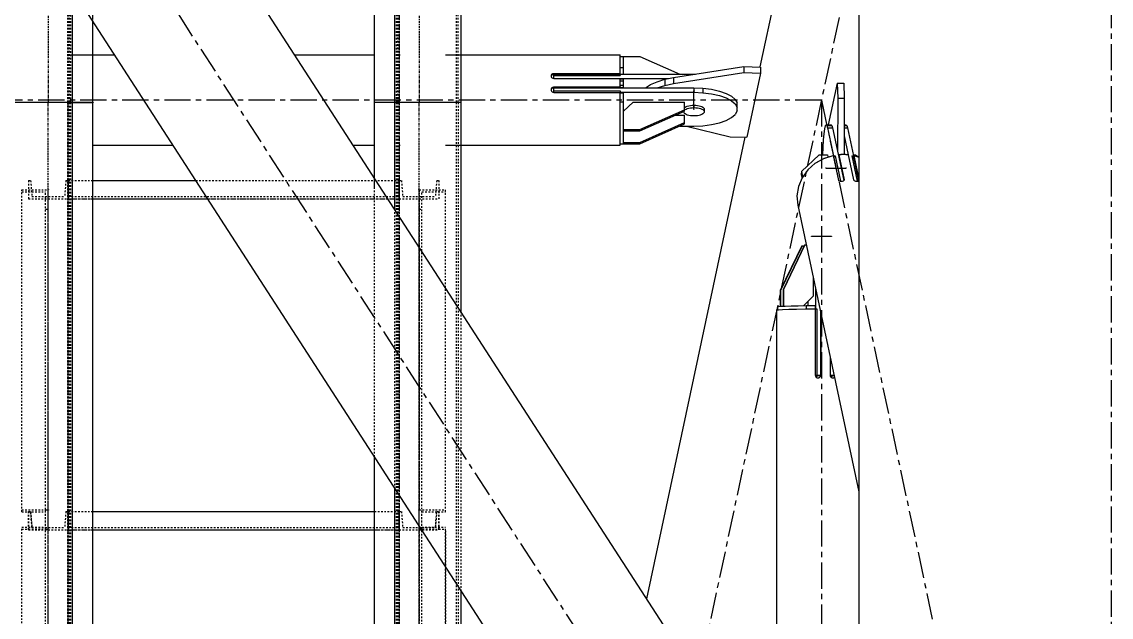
# Model space of a CAD drawing. Header units: millimetres. Extents: x 5143 to 30813, y 232 to 21408.
# Drawn here: x 23101 to 23430, y 11894 to 12073.9 of the extents above; entities that cross this region are included whole.
import ezdxf

# ---------------------------------------------------------------- set-up
doc = ezdxf.new("R2010")
doc.units = ezdxf.units.MM
doc.header["$LTSCALE"] = 0.25
for name, pattern in [('CENTER', [50.8, 31.75, -6.35, 6.35, -6.35]), ('XKITLINE00', [0]), ('XKITLINE02', [4, 2, -2]), ('XKITLINE03', [6, 3, -1, 1, -1])]:
    doc.linetypes.add(name, pattern=pattern)

msp = doc.modelspace()

# ---------------------------------------------------------------- linework, layer by layer
at = {"color": 1, "linetype": 'XKITLINE03'}
for p, q in [((23109, 13721.24), (23109, 12049.63)), ((23122.5, 12049.57), (23122.5, 13721.24)), ((23214.98, 13721.24), (23214.98, 12049.6)), ((23220.98, 13721.24), (23220.98, 12049.63)), ((23109, 11231.06), (23109.01, 12049.63)), ((23115, 11231.06), (23115, 12049.6)), ((23214.99, 12049.6), (23214.99, 11231.06)), ((23220.98, 11231.06), (23220.99, 12049.63)), ((23109.01, 11926.43), (23109.01, 12023.17)), ((23220.99, 12023.17), (23220.99, 11926.43)), ((23115, 12020.42), (23214.98, 12020.42)), ((23115, 12020.42), (23115, 12020.42)), ((23214.98, 12020.42), (23214.98, 12020.42)), ((23109.01, 11823.17), (23109.01, 11920.62)), ((23115, 11920.42), (23214.98, 11920.42)), ((23115, 11920.42), (23115, 11920.42)), ((23214.98, 11920.42), (23214.98, 11920.42)), ((23220.99, 11920.62), (23220.99, 11823.17))]:
    msp.add_line(p, q, dxfattribs=at)
at = {"color": 3, "linetype": 'XKITLINE02'}
for p, q in [((23114.92, 12049.63), (23114.92, 13721.24)), ((23115, 12049.63), (23115, 13721.24)), ((23115, 12049.57), (23115, 13721.24)), ((23115.45, 12049.63), (23115.45, 13721.24)), ((23115.85, 12049.57), (23115.85, 13721.24)), ((23115.85, 12049.57), (23115.85, 13721.24)), ((23122.5, 12049.57), (23122.5, 13721.24)), ((23214.13, 12049.6), (23214.13, 13721.24)), ((23214.53, 12049.63), (23214.53, 13721.24)), ((23214.98, 12049.6), (23214.98, 13721.24)), ((23215.07, 12049.63), (23215.06, 13721.24)), ((23232.3, 12049.63), (23232.3, 13721.24)), ((23232.83, 12049.63), (23232.83, 13721.24)), ((23122.5, 12049.57), (23122.5, 12158.11)), ((23114.92, 11231.06), (23114.92, 12049.63)), ((23115, 12049.63), (23115, 12049.57)), ((23115, 11231.06), (23115, 12049.6)), ((23115, 12049.6), (23116.31, 12049.6)), ((23115, 12049.57), (23116.31, 12049.57)), ((23115.45, 11231.06), (23115.46, 12049.63)), ((23115.85, 11231.06), (23115.85, 12049.6)), ((23207.48, 12049.6), (23214.98, 12049.6)), ((23207.49, 12049.6), (23214.99, 12049.6)), ((23214.14, 11231.06), (23214.14, 12049.6)), ((23214.53, 11231.06), (23214.54, 12049.63)), ((23214.98, 12049.63), (23214.98, 12049.6)), ((23214.99, 11231.06), (23214.99, 12049.6)), ((23215.07, 11231.06), (23215.07, 12049.63)), ((23232.3, 11231.06), (23232.3, 12049.63)), ((23232.83, 11231.06), (23232.84, 12049.63)), ((23103, 12025.92), (23103.68, 12025.92)), ((23103, 12025.92), (23103, 12020.42)), ((23103, 12025.92), (23103, 12020.42)), ((23103.68, 12025.92), (23104.07, 12021.12)), ((23103.68, 12025.92), (23104.07, 12021.12)), ((23114.32, 12025.92), (23113.94, 12021.12)), ((23114.32, 12025.92), (23113.94, 12021.12)), ((23114.32, 12025.92), (23115, 12025.92)), ((23115, 12020.42), (23115, 12025.92)), ((23115, 12025.92), (23122.5, 12025.92)), ((23115, 12025.92), (23115, 12020.42)), ((23115, 12025.92), (23115, 12020.42)), ((23153.53, 12025.92), (23214.98, 12025.92)), ((23207.49, 11942.45), (23207.49, 12026.62)), ((23207.49, 12023.87), (23207.49, 12026.62)), ((23214.98, 12020.42), (23214.98, 12025.92)), ((23214.98, 12025.92), (23214.98, 12020.42)), ((23214.98, 12025.92), (23215.66, 12025.92)), ((23214.98, 12025.92), (23214.98, 12020.42)), ((23215.66, 12025.92), (23216.05, 12021.12)), ((23215.66, 12025.92), (23216.05, 12021.12)), ((23226.3, 12025.92), (23225.92, 12021.12)), ((23226.3, 12025.92), (23225.92, 12021.12)), ((23226.3, 12025.92), (23226.98, 12025.92)), ((23226.98, 12025.92), (23226.98, 12020.42)), ((23226.98, 12025.92), (23226.98, 12020.42)), ((23101.01, 11925.85), (23101.01, 12023.17)), ((23101.01, 12023.17), (23109.01, 12023.17)), ((23101.01, 12022.59), (23108.21, 12022.59)), ((23108.21, 11920.61), (23108.21, 12022.59)), ((23109.01, 11920.61), (23109.01, 12023.17)), ((23220.99, 11920.61), (23220.99, 12023.17)), ((23220.99, 12023.17), (23228.99, 12023.17)), ((23221.79, 12001.75), (23221.79, 12022.59)), ((23221.79, 12022.59), (23228.99, 12022.59)), ((23228.99, 11990.61), (23228.99, 12023.17)), ((23103, 12020.42), (23115, 12020.42)), ((23104.07, 12021.12), (23113.94, 12021.12)), ((23115, 12021.12), (23214.98, 12021.12)), ((23115, 12020.42), (23122.5, 12020.42)), ((23157.09, 12020.42), (23214.98, 12020.42)), ((23214.98, 12020.42), (23226.98, 12020.42)), ((23216.05, 12021.12), (23225.92, 12021.12)), ((23108.21, 12017.35), (23109.01, 12017.35)), ((23213.68, 11932.86), (23213.68, 12017.03)), ((23220.99, 12017.35), (23221.79, 12017.35)), ((23220.99, 12002.99), (23220.99, 11926.43)), ((23221.79, 11920.61), (23221.79, 12001.75)), ((23228.99, 11925.85), (23228.99, 11990.61)), ((23233.68, 11901.91), (23233.68, 11986.09)), ((23101.01, 11926.43), (23109.01, 11926.43)), ((23103, 11925.92), (23103.68, 11925.92)), ((23103, 11925.92), (23103, 11920.42)), ((23103, 11920.42), (23103, 11925.92)), ((23103.68, 11925.92), (23104.07, 11921.12)), ((23104.07, 11921.12), (23103.68, 11925.92)), ((23108.21, 11823.75), (23108.21, 11926.42)), ((23108.21, 11926.42), (23109.01, 11926.42)), ((23109.01, 11823.17), (23109.01, 11926.42)), ((23114.32, 11925.92), (23113.94, 11921.12)), ((23114.32, 11925.92), (23113.94, 11921.12)), ((23114.32, 11925.92), (23115, 11925.92)), ((23115, 11920.42), (23115, 11925.92)), ((23115, 11925.92), (23122.5, 11925.92)), ((23115, 11925.92), (23115, 11920.42)), ((23115, 11925.92), (23115, 11920.42)), ((23207.49, 11925.92), (23214.98, 11925.92)), ((23214.98, 11920.42), (23214.98, 11925.92)), ((23214.98, 11925.92), (23214.98, 11920.42)), ((23214.98, 11925.92), (23215.66, 11925.92)), ((23214.98, 11925.92), (23214.98, 11920.42)), ((23215.66, 11925.92), (23216.05, 11921.12)), ((23215.66, 11925.92), (23216.05, 11921.12)), ((23220.99, 11926.43), (23228.99, 11926.43)), ((23220.99, 11823.17), (23220.99, 11926.42)), ((23220.99, 11926.42), (23221.79, 11926.42)), ((23221.79, 11823.75), (23221.79, 11926.42)), ((23225.92, 11921.12), (23226.3, 11925.92)), ((23226.3, 11925.92), (23225.92, 11921.12)), ((23226.3, 11925.92), (23226.98, 11925.92)), ((23226.98, 11920.42), (23226.98, 11925.92)), ((23226.98, 11925.92), (23226.98, 11920.42)), ((23101.01, 11925.85), (23108.21, 11925.85)), ((23221.79, 11925.85), (23228.99, 11925.85)), ((23101.01, 11823.17), (23101.01, 11921.2)), ((23101.01, 11921.2), (23108.21, 11921.2)), ((23101.01, 11920.62), (23109.01, 11920.62)), ((23103, 11920.42), (23115, 11920.42)), ((23104.07, 11921.12), (23113.94, 11921.12)), ((23108.21, 11920.61), (23109.01, 11920.61)), ((23115, 11921.12), (23214.98, 11921.12)), ((23115, 11920.42), (23122.5, 11920.42)), ((23207.49, 11920.42), (23214.98, 11920.42)), ((23214.98, 11920.42), (23226.98, 11920.42)), ((23216.05, 11921.12), (23225.92, 11921.12)), ((23220.99, 11920.62), (23228.99, 11920.62)), ((23220.99, 11920.61), (23221.79, 11920.61)), ((23221.79, 11921.2), (23228.99, 11921.2)), ((23228.99, 11823.17), (23228.99, 11921.2)), ((23228.99, 11920.16), (23228.99, 11823.75))]:
    msp.add_line(p, q, dxfattribs=at)
at = {"color": 8, "linetype": 'CENTER'}
for p, q in [((23430, 12689.51), (23430, 11020.27)), ((22900, 12460.27), (23430, 11640.27)), ((23430, 12460.27), (23256.44, 11647.05)), ((23303.98, 12047.51), (23303.98, 12053.04)), ((23342.5, 12050.27), (22987.5, 12050.27)), ((23342.5, 12050.27), (23342.5, 11230.27)), ((23342.5, 12050.27), (23430, 11640.27)), ((23343.89, 12029.74), (23349.87, 12029.72)), ((23339.51, 12009.13), (23345.48, 12009.12))]:
    msp.add_line(p, q, dxfattribs=at)
at = {"color": 7, "linetype": 'XKITLINE00'}
for p, q in [((23207.48, 12049.6), (23207.48, 12437.44)), ((23213.68, 12049.63), (23213.68, 12437.44)), ((23233.68, 12049.63), (23233.68, 12437.44)), ((23116.3, 12049.63), (23116.3, 12083.52)), ((23122.5, 12049.57), (23122.5, 12073.93)), ((23096.3, 12049.63), (23116.3, 12049.63)), ((23096.31, 12049.63), (23116.31, 12049.63)), ((23116.3, 11663.11), (23116.31, 12049.63)), ((23116.31, 12049.6), (23122.5, 12049.6)), ((23116.31, 12049.57), (23122.5, 12049.57)), ((23122.5, 11663.11), (23122.5, 12049.6)), ((23207.48, 12049.6), (23213.68, 12049.6)), ((23207.49, 12049.6), (23213.68, 12049.6)), ((23207.49, 12026.62), (23207.49, 12049.6)), ((23213.68, 12049.63), (23233.68, 12049.63)), ((23213.68, 12049.63), (23233.68, 12049.63)), ((23213.68, 12017.03), (23213.68, 12049.63)), ((23233.68, 11986.09), (23233.68, 12049.63)), ((23122.5, 12025.92), (23153.53, 12025.92)), ((23122.5, 12020.42), (23157.09, 12020.42)), ((23207.49, 11663.11), (23207.49, 11942.45)), ((23213.68, 11663.11), (23213.68, 11932.86)), ((23122.5, 11925.92), (23207.49, 11925.92)), ((23122.5, 11920.42), (23207.49, 11920.42)), ((23233.68, 11663.11), (23233.68, 11901.91))]:
    msp.add_line(p, q, dxfattribs=at)
at = {"color": 8, "linetype": 'XKITLINE00'}
for p, q in [((23353.8, 12423.4), (23353.8, 11846.41)), ((23045.99, 12276.48), (23322.38, 11848.86)), ((23007.61, 12251.69), (23284, 11824.07)), ((23353.8, 12200.34), (23323.9, 12060.27)), ((23115.07, 12063.91), (23128.98, 12063.91)), ((23183.39, 12063.91), (23207.48, 12063.91)), ((23214.98, 12063.91), (23215.27, 12063.91)), ((23228.98, 12063.91), (23281.68, 12063.91)), ((23281.68, 12058.13), (23281.68, 12063.91)), ((23281.68, 12063.47), (23282.68, 12063.47)), ((23282.68, 12063.47), (23287.68, 12063.47)), ((23282.68, 12063.47), (23282.68, 12063.45)), ((23282.68, 12063.45), (23282.68, 12063.44)), ((23282.68, 12061.74), (23282.68, 12063.44)), ((23282.68, 12058.14), (23282.68, 12061.74)), ((23287.68, 12063.47), (23299.71, 12058.13)), ((23260.87, 12057.79), (23260.83, 12057.56)), ((23260.83, 12057.56), (23260.87, 12057.33)), ((23260.87, 12057.55), (23260.85, 12057.44)), ((23260.99, 12058), (23260.87, 12057.79)), ((23260.99, 12057.76), (23260.87, 12057.55)), ((23260.99, 12058), (23261.18, 12058.16)), ((23260.99, 12057.76), (23261.14, 12057.9)), ((23261.14, 12057.9), (23261.18, 12057.92)), ((23261.18, 12058.16), (23261.42, 12058.25)), ((23261.18, 12057.92), (23261.42, 12058.02)), ((23261.42, 12058.25), (23261.68, 12058.3)), ((23261.42, 12058.02), (23261.68, 12058.05)), ((23261.68, 12058.3), (23261.68, 12058.05)), ((23261.68, 12058.3), (23281.68, 12058.3)), ((23261.68, 12058.05), (23281.68, 12058.05)), ((23261.68, 12058.03), (23281.68, 12058.03)), ((23261.68, 12056.81), (23261.68, 12058.03)), ((23261.68, 12057.72), (23281.68, 12057.72)), ((23281.68, 12060.15), (23282.68, 12060.15)), ((23281.68, 12058.13), (23303.98, 12058.13)), ((23281.68, 12058.13), (23281.68, 12057.72)), ((23297.84, 12057.07), (23319.09, 12060.43)), ((23297.84, 12055.23), (23319.09, 12058.58)), ((23303.98, 12058.13), (23304.46, 12058.11)), ((23303.98, 12058.13), (23303.98, 12058.04)), ((23319.09, 12060.43), (23324.08, 12060.26)), ((23319.09, 12060.43), (23319.09, 12058.58)), ((23319.09, 12058.58), (23324.08, 12058.42)), ((23324.08, 12058.42), (23319.94, 12039.04)), ((23324.08, 12060.26), (23324.08, 12058.67)), ((23324.08, 12058.66), (23324.08, 12058.42)), ((23260.87, 12057.33), (23260.99, 12057.12)), ((23260.99, 12057.12), (23261.18, 12056.95)), ((23261.18, 12056.95), (23261.42, 12056.85)), ((23261.42, 12056.85), (23261.68, 12056.81)), ((23261.42, 12054.19), (23261.68, 12054.23)), ((23261.68, 12056.81), (23281.68, 12056.81)), ((23261.68, 12054.23), (23261.68, 12054)), ((23261.68, 12054.23), (23281.68, 12054.23)), ((23281.68, 12054.23), (23281.68, 12056.81)), ((23281.68, 12056.75), (23296.26, 12056.75)), ((23281.68, 12056.69), (23282.68, 12056.69)), ((23281.68, 12056.07), (23282.68, 12056.07)), ((23281.68, 12054.77), (23282.68, 12054.77)), ((23281.68, 12054.23), (23281.68, 12054)), ((23282.68, 12055.43), (23282.68, 12056.69)), ((23282.68, 12053.99), (23282.68, 12055.43)), ((23289.35, 12053.99), (23290.86, 12054.96)), ((23290.86, 12054.96), (23292.84, 12055.83)), ((23292.84, 12055.83), (23295.2, 12056.54)), ((23292.86, 12053.99), (23295.2, 12054.69)), ((23295.2, 12056.54), (23297.84, 12057.07)), ((23295.2, 12056.54), (23295.2, 12054.69)), ((23295.2, 12054.69), (23297.84, 12055.23)), ((23297.84, 12057.07), (23297.84, 12055.23)), ((23347.23, 12055.42), (23344.55, 12042.83)), ((23347.23, 12055.42), (23349.22, 12055.41)), ((23347.23, 12055.42), (23347.39, 12050.85)), ((23349.22, 12055.41), (23349.38, 12050.85)), ((23260.87, 12053.67), (23260.83, 12053.41)), ((23260.83, 12053.41), (23260.87, 12053.16)), ((23260.87, 12053.43), (23260.85, 12053.3)), ((23260.99, 12053.89), (23260.87, 12053.67)), ((23260.99, 12053.66), (23260.87, 12053.43)), ((23260.87, 12053.16), (23260.99, 12052.93)), ((23260.99, 12053.89), (23261.18, 12054.08)), ((23260.99, 12053.66), (23261.18, 12053.84)), ((23260.99, 12052.93), (23261.18, 12052.75)), ((23261.18, 12054.08), (23261.42, 12054.19)), ((23261.18, 12053.84), (23261.42, 12053.96)), ((23261.18, 12052.75), (23261.42, 12052.65)), ((23261.42, 12054.19), (23261.42, 12053.96)), ((23261.42, 12053.96), (23261.68, 12054)), ((23261.42, 12052.65), (23261.68, 12052.59)), ((23261.68, 12054), (23281.68, 12054)), ((23261.68, 12054), (23261.68, 12053.99)), ((23261.68, 12053.99), (23303.98, 12053.99)), ((23261.68, 12052.59), (23261.68, 12053.99)), ((23261.68, 12053.02), (23281.68, 12053.02)), ((23261.68, 12052.59), (23281.68, 12052.59)), ((23281.68, 12054.11), (23281.68, 12053.99)), ((23281.68, 12054.11), (23282.68, 12054.11)), ((23281.68, 12053.02), (23281.68, 12052.61)), ((23281.68, 12052.61), (23303.98, 12052.61)), ((23281.68, 12036.64), (23281.68, 12052.59)), ((23281.68, 12052.43), (23282.68, 12052.43)), ((23282.68, 12047.03), (23282.68, 12052.43)), ((23303.98, 12053.99), (23306.7, 12053.88)), ((23303.98, 12053.99), (23303.98, 12052.61)), ((23303.98, 12052.61), (23306.7, 12052.49)), ((23306.7, 12053.88), (23309.31, 12053.55)), ((23306.7, 12053.88), (23306.7, 12052.49)), ((23306.7, 12052.49), (23309.31, 12052.17)), ((23309.31, 12053.55), (23311.68, 12053.01)), ((23309.31, 12052.17), (23311.68, 12051.63)), ((23311.68, 12053.01), (23313.71, 12052.3)), ((23311.68, 12051.63), (23313.71, 12050.92)), ((23313.71, 12052.3), (23315.32, 12051.44)), ((23315.32, 12051.44), (23316.44, 12050.47)), ((23281.68, 12049.72), (23282.68, 12049.72)), ((23282.68, 12046.89), (23285.68, 12049.65)), ((23285.68, 12049.65), (23301.18, 12049.65)), ((23301.18, 12046.96), (23301.18, 12049.65)), ((23301.18, 12048.02), (23301.29, 12048.11)), ((23301.29, 12048.11), (23301.6, 12048.29)), ((23301.6, 12048.29), (23301.99, 12048.43)), ((23301.6, 12047.55), (23301.99, 12047.7)), ((23301.99, 12048.43), (23302.43, 12048.55)), ((23301.99, 12047.7), (23302.43, 12047.82)), ((23302.43, 12048.55), (23302.92, 12048.64)), ((23302.43, 12047.82), (23302.92, 12047.91)), ((23302.92, 12048.64), (23303.44, 12048.7)), ((23302.92, 12047.91), (23303.44, 12047.96)), ((23303.44, 12048.7), (23303.98, 12048.72)), ((23303.44, 12047.96), (23303.98, 12047.98)), ((23303.98, 12048.72), (23303.98, 12047.98)), ((23303.98, 12048.72), (23304.52, 12048.7)), ((23303.98, 12047.98), (23304.52, 12047.96)), ((23304.52, 12048.7), (23305.04, 12048.64)), ((23304.52, 12047.96), (23305.04, 12047.91)), ((23305.04, 12048.64), (23305.53, 12048.55)), ((23305.04, 12047.91), (23305.53, 12047.82)), ((23305.53, 12048.55), (23305.97, 12048.43)), ((23305.53, 12047.82), (23305.97, 12047.7)), ((23305.97, 12048.43), (23306.35, 12048.29)), ((23305.97, 12047.7), (23306.35, 12047.55)), ((23306.35, 12048.29), (23306.66, 12048.11)), ((23306.66, 12048.11), (23306.89, 12047.92)), ((23306.89, 12047.92), (23307.03, 12047.72)), ((23307.03, 12047.72), (23307.08, 12047.51)), ((23313.71, 12050.92), (23315.32, 12050.06)), ((23315.32, 12050.06), (23316.44, 12049.09)), ((23316.44, 12050.47), (23317.01, 12049.43)), ((23316.44, 12049.09), (23317.01, 12048.04)), ((23317.01, 12046.98), (23317.01, 12049.43)), ((23347.39, 12050.85), (23347.34, 12034.89)), ((23347.39, 12050.85), (23349.38, 12050.85)), ((23349.38, 12050.85), (23349.33, 12033.9)), ((23282.68, 12041.38), (23282.68, 12047.03)), ((23287.68, 12041.36), (23301.18, 12047.35)), ((23287.68, 12040.97), (23301.18, 12046.96)), ((23298.48, 12045.76), (23301.18, 12045.76)), ((23300.89, 12046.83), (23300.88, 12046.77)), ((23300.88, 12046.82), (23300.88, 12046.77)), ((23300.88, 12046.77), (23300.92, 12046.56)), ((23300.92, 12046.56), (23301.06, 12046.36)), ((23301.06, 12046.36), (23301.29, 12046.17)), ((23301.18, 12047.28), (23301.29, 12047.38)), ((23301.18, 12043.07), (23301.18, 12045.76)), ((23301.29, 12047.38), (23301.6, 12047.55)), ((23301.29, 12046.17), (23301.6, 12046)), ((23301.6, 12046), (23301.99, 12045.85)), ((23301.99, 12045.85), (23302.43, 12045.73)), ((23302.43, 12045.73), (23302.92, 12045.64)), ((23302.92, 12045.64), (23303.44, 12045.59)), ((23303.44, 12045.59), (23303.98, 12045.57)), ((23303.98, 12045.57), (23304.52, 12045.59)), ((23304.52, 12045.59), (23305.04, 12045.64)), ((23305.04, 12045.64), (23305.53, 12045.73)), ((23305.53, 12045.73), (23305.97, 12045.85)), ((23305.97, 12045.85), (23306.35, 12046)), ((23306.35, 12047.55), (23306.66, 12047.38)), ((23306.35, 12046), (23306.66, 12046.17)), ((23306.66, 12047.38), (23306.89, 12047.19)), ((23306.66, 12046.17), (23306.89, 12046.36)), ((23306.89, 12047.19), (23307.03, 12046.98)), ((23307.03, 12046.56), (23306.89, 12046.36)), ((23307.03, 12046.98), (23307.08, 12046.77)), ((23307.08, 12046.77), (23307.03, 12046.56)), ((23307.08, 12047.51), (23307.08, 12046.77)), ((23313.71, 12044.1), (23315.32, 12044.96)), ((23315.32, 12044.96), (23316.44, 12045.94)), ((23317.01, 12046.98), (23316.44, 12045.94)), ((23282.68, 12041.38), (23282.68, 12041.36)), ((23282.68, 12041.36), (23287.68, 12041.36)), ((23282.68, 12041.36), (23282.68, 12041.34)), ((23282.68, 12037.08), (23282.68, 12041.34)), ((23287.68, 12037.47), (23301.18, 12043.46)), ((23287.68, 12037.08), (23301.18, 12043.07)), ((23287.68, 12041.36), (23287.68, 12040.97)), ((23299.71, 12042.42), (23303.98, 12042.42)), ((23301.76, 12042.42), (23314.96, 12039.2)), ((23303.98, 12042.42), (23306.7, 12042.53)), ((23306.7, 12042.53), (23309.31, 12042.86)), ((23309.31, 12042.86), (23311.68, 12043.39)), ((23311.68, 12043.39), (23313.71, 12044.1)), ((23343.42, 12041.54), (23343.21, 12040.1)), ((23343.65, 12042.46), (23343.42, 12041.54)), ((23343.89, 12042.83), (23343.65, 12042.46)), ((23343.89, 12042.83), (23345.38, 12042.83)), ((23343.89, 12042.83), (23344.13, 12042.63)), ((23344.13, 12042.63), (23345.62, 12042.62)), ((23344.13, 12042.63), (23344.36, 12041.86)), ((23344.36, 12041.86), (23345.85, 12041.85)), ((23344.36, 12041.86), (23346.17, 12033.4)), ((23345.38, 12042.83), (23345.62, 12042.62)), ((23345.62, 12042.62), (23345.85, 12041.85)), ((23345.85, 12041.85), (23349.25, 12025.95)), ((23349.35, 12042.82), (23349.86, 12042.82)), ((23349.35, 12042.61), (23350.11, 12042.61)), ((23349.35, 12041.85), (23350.34, 12041.84)), ((23349.86, 12042.82), (23350.11, 12042.61)), ((23350.11, 12042.61), (23350.34, 12041.84)), ((23350.34, 12041.84), (23352.14, 12033.38)), ((23282.68, 12040.97), (23287.68, 12040.97)), ((23319.38, 12039.06), (23289.61, 11899.57)), ((23314.96, 12039.2), (23319.94, 12039.04)), ((23343.03, 12038.21), (23342.89, 12035.95)), ((23343.21, 12040.1), (23343.03, 12038.21)), ((23349.35, 12039.49), (23350.57, 12033.75)), ((23114.72, 12036.64), (23115, 12036.64)), ((23122.5, 12036.64), (23146.6, 12036.64)), ((23201.01, 12036.64), (23207.48, 12036.64)), ((23214.98, 12036.64), (23215.27, 12036.64)), ((23228.98, 12036.64), (23281.68, 12036.64)), ((23281.68, 12037.08), (23282.68, 12037.08)), ((23282.68, 12037.47), (23287.68, 12037.47)), ((23282.68, 12037.08), (23287.68, 12037.08)), ((23287.68, 12037.47), (23287.68, 12037.08)), ((23342.84, 12034.81), (23342.62, 12033.77)), ((23342.89, 12035.95), (23342.8, 12033.77)), ((23336.44, 12028.66), (23341.82, 12033.77)), ((23340.59, 12031.16), (23343.23, 12032.66)), ((23340.89, 12031.33), (23341.03, 12031.45)), ((23341.03, 12031.45), (23342.8, 12032.42)), ((23341.82, 12033.77), (23344.31, 12033.76)), ((23343.23, 12032.66), (23346.07, 12033.57)), ((23343.26, 12032.67), (23343.39, 12032.75)), ((23343.39, 12032.75), (23345.98, 12033.57)), ((23343.39, 12032.75), (23343.4, 12032.72)), ((23344.31, 12033.76), (23344.46, 12033.09)), ((23345.98, 12033.57), (23345.98, 12033.54)), ((23346.07, 12033.57), (23347.69, 12025.98)), ((23346.16, 12033.16), (23346.62, 12033.4)), ((23346.17, 12033.4), (23346.16, 12033.17)), ((23346.17, 12033.4), (23346.62, 12033.4)), ((23346.62, 12033.4), (23348.23, 12025.81)), ((23347.68, 12033.84), (23347.66, 12033.38)), ((23347.68, 12033.84), (23348.38, 12033.89)), ((23347.68, 12033.84), (23347.76, 12033.46)), ((23347.76, 12033.46), (23347.74, 12033)), ((23347.77, 12033.76), (23347.75, 12033.2)), ((23347.75, 12033.2), (23349.29, 12025.98)), ((23347.77, 12033.76), (23349.17, 12033.9)), ((23347.77, 12033.76), (23349.39, 12026.17)), ((23348.38, 12033.89), (23349.08, 12033.91)), ((23348.38, 12033.89), (23348.39, 12033.82)), ((23349.08, 12033.91), (23349.78, 12033.89)), ((23349.17, 12033.9), (23350.56, 12033.75)), ((23349.78, 12033.89), (23349.79, 12033.83)), ((23349.78, 12033.89), (23350.47, 12033.84)), ((23350.47, 12033.84), (23350.49, 12033.76)), ((23350.56, 12033.75), (23352.18, 12026.16)), ((23351.69, 12033.38), (23353.31, 12025.8)), ((23351.69, 12033.38), (23352.14, 12033.38)), ((23351.69, 12033.38), (23352.13, 12033.14)), ((23352.06, 12033.75), (23352.78, 12033.74)), ((23352.14, 12033.38), (23352.13, 12033.14)), ((23352.13, 12033.14), (23353.7, 12025.79)), ((23352.15, 12033.56), (23352.23, 12033.18)), ((23352.15, 12033.56), (23352.15, 12033.38)), ((23352.15, 12033.56), (23352.25, 12033.53)), ((23352.23, 12033.18), (23352.22, 12032.75)), ((23352.25, 12033.56), (23352.23, 12032.97)), ((23352.23, 12032.97), (23353.75, 12025.81)), ((23352.25, 12033.56), (23353.8, 12026.3)), ((23352.25, 12033.56), (23353.8, 12033.04)), ((23352.78, 12033.74), (23353.8, 12033.06)), ((23336.44, 12028.66), (23336.41, 12027.74)), ((23336.44, 12028.66), (23336.8, 12026.99)), ((23338.36, 12029.17), (23336.65, 12026.78)), ((23338.36, 12029.17), (23340.59, 12031.16)), ((23336.65, 12026.78), (23335.54, 12024.11)), ((23336.41, 12027.74), (23336.62, 12026.72)), ((23347.69, 12025.98), (23347.78, 12025.9)), ((23347.78, 12025.9), (23347.89, 12025.82)), ((23347.89, 12025.82), (23348.1, 12025.77)), ((23348.1, 12025.77), (23348.34, 12025.75)), ((23348.15, 12025.77), (23348.23, 12025.81)), ((23348.23, 12025.81), (23348.89, 12025.81)), ((23348.34, 12025.75), (23348.61, 12025.76)), ((23348.61, 12025.76), (23348.87, 12025.8)), ((23348.87, 12025.8), (23349.1, 12025.87)), ((23349.1, 12025.87), (23349.27, 12025.96)), ((23349.37, 12026.06), (23349.27, 12025.96)), ((23349.39, 12026.17), (23349.37, 12026.06)), ((23352.18, 12026.16), (23352.24, 12026.06)), ((23352.24, 12026.06), (23352.38, 12025.96)), ((23352.38, 12025.96), (23352.58, 12025.86)), ((23352.58, 12025.86), (23352.83, 12025.79)), ((23352.81, 12025.8), (23353.31, 12025.8)), ((23352.83, 12025.79), (23353.09, 12025.75)), ((23353.09, 12025.75), (23353.35, 12025.74)), ((23353.31, 12025.8), (23353.41, 12025.74)), ((23353.35, 12025.74), (23353.58, 12025.76)), ((23353.58, 12025.76), (23353.75, 12025.81)), ((23353.75, 12025.81), (23353.8, 12025.86)), ((23335.54, 12024.11), (23335.09, 12021.3)), ((23335.09, 12021.3), (23335.32, 12018.49)), ((23335.32, 12018.49), (23353.8, 11931.93)), ((23336.53, 12006.19), (23330.06, 11992.71)), ((23336.62, 12006.22), (23330.14, 11992.74)), ((23337.42, 12006.46), (23330.94, 11992.98)), ((23337.5, 12006.48), (23331.03, 11993)), ((23336.53, 12006.19), (23336.62, 12006.22)), ((23336.62, 12006.22), (23337.3, 12006.22)), ((23337.42, 12006.46), (23337.5, 12006.48)), ((23337.5, 12006.48), (23337.88, 12006.48)), ((23339.99, 11996.6), (23339.99, 11990.98)), ((23330.06, 11992.71), (23330.14, 11992.74)), ((23330.06, 11992.71), (23330.06, 11987.95)), ((23330.14, 11992.74), (23330.14, 11987.95)), ((23330.94, 11992.98), (23331.03, 11993)), ((23330.94, 11992.98), (23330.94, 11988)), ((23331.03, 11993), (23331.03, 11988)), ((23340.67, 11993.45), (23340.67, 11987.18)), ((23339.99, 11990.98), (23337.17, 11988.15)), ((23338.35, 11989.33), (23338.35, 11988.16)), ((23328.9, 11986.86), (23329.51, 11986.94)), ((23328.9, 11986.86), (23328.9, 11839.89)), ((23329.25, 11987.83), (23329.49, 11987.9)), ((23329.25, 11987.83), (23329.25, 11986.91)), ((23329.49, 11987.9), (23330.27, 11987.97)), ((23329.51, 11986.94), (23330.77, 11987.02)), ((23330.27, 11987.97), (23331.02, 11988)), ((23330.77, 11987.02), (23332.62, 11987.08)), ((23331.02, 11988), (23331.03, 11988)), ((23331.03, 11988), (23331.05, 11988)), ((23331.05, 11988), (23331.57, 11988.03)), ((23331.57, 11988.03), (23333.33, 11988.08)), ((23332.62, 11987.08), (23334.96, 11987.13)), ((23333.33, 11988.08), (23335.48, 11988.13)), ((23334.96, 11987.13), (23337.68, 11987.17)), ((23335.48, 11988.13), (23337.92, 11988.16)), ((23337.68, 11987.17), (23340.58, 11987.19)), ((23337.92, 11988.16), (23340.55, 11988.18)), ((23337.92, 11988.16), (23337.92, 11987.17)), ((23340.55, 11988.18), (23340.55, 11987.18)), ((23340.55, 11987.18), (23340.58, 11987.19)), ((23340.58, 11987.19), (23340.58, 11967.2)), ((23340.64, 11987.18), (23340.64, 11967.18)), ((23340.64, 11987.18), (23340.67, 11987.18)), ((23340.67, 11987.18), (23341.12, 11987.18)), ((23341.12, 11987.18), (23341.12, 11967.19)), ((23342.16, 11986.44), (23342.16, 11967.19)), ((23342.24, 11986.06), (23342.24, 11967.18)), ((23342.29, 11985.81), (23342.29, 11967.2)), ((23345.08, 11972.75), (23345.08, 11967.19)), ((23345.15, 11972.44), (23345.15, 11967.18)), ((23340.58, 11967.2), (23340.65, 11966.93)), ((23340.59, 11967.17), (23340.64, 11967.18)), ((23340.64, 11967.18), (23341.12, 11967.19)), ((23340.65, 11966.93), (23340.75, 11966.7)), ((23340.72, 11966.76), (23342.16, 11967.19)), ((23340.75, 11966.7), (23340.94, 11966.51)), ((23340.94, 11966.51), (23341.18, 11966.39)), ((23341.12, 11967.19), (23342.16, 11967.19)), ((23341.18, 11966.39), (23341.44, 11966.35)), ((23341.44, 11966.35), (23341.7, 11966.39)), ((23341.65, 11966.37), (23341.7, 11966.39)), ((23341.67, 11966.38), (23341.89, 11966.49)), ((23341.7, 11966.39), (23341.94, 11966.51)), ((23341.89, 11966.49), (23342.08, 11966.68)), ((23341.94, 11966.51), (23342.13, 11966.7)), ((23342.2, 11966.92), (23342.08, 11966.68)), ((23342.25, 11966.93), (23342.13, 11966.7)), ((23342.24, 11967.18), (23342.2, 11966.92)), ((23342.2, 11966.92), (23342.25, 11966.93)), ((23342.24, 11967.18), (23342.29, 11967.2)), ((23342.29, 11967.2), (23342.25, 11966.93)), ((23345.08, 11967.19), (23345.12, 11966.93)), ((23345.09, 11967.16), (23345.15, 11967.18)), ((23345.12, 11966.93), (23345.24, 11966.69)), ((23345.15, 11967.18), (23346.19, 11967.18)), ((23345.21, 11966.75), (23346.29, 11967.07)), ((23345.24, 11966.69), (23345.43, 11966.5)), ((23345.43, 11966.5), (23345.66, 11966.38)), ((23345.66, 11966.38), (23345.92, 11966.34)), ((23345.92, 11966.34), (23346.18, 11966.38)), ((23346.13, 11966.36), (23346.18, 11966.38)), ((23346.15, 11966.37), (23346.36, 11966.48)), ((23346.18, 11966.38), (23346.41, 11966.5)), ((23346.19, 11967.55), (23346.19, 11967.18)), ((23346.19, 11967.18), (23346.27, 11967.18)), ((23346.41, 11966.53), (23346.36, 11966.48))]:
    msp.add_line(p, q, dxfattribs=at)
for centre in [(23303.98, 12053.04), (23342.5, 12050.27), (23342.5, 12050.27), (23342.5, 12050.27), (23303.98, 12047.51), (23343.89, 12029.74), (23349.87, 12029.72), (23339.51, 12009.13), (23345.48, 12009.12)]:
    msp.add_circle(centre, 0.05, dxfattribs=at)
at = {"color": 1, "linetype": 'XKITLINE00'}
for centre in [(23109, 12049.63), (23109.01, 12049.63), (23115, 12049.6), (23122.5, 12049.57), (23214.98, 12049.6), (23214.99, 12049.6), (23220.98, 12049.63), (23220.99, 12049.63), (23109.01, 12023.17), (23220.99, 12023.17), (23115, 12020.42), (23115, 12020.42), (23214.98, 12020.42), (23214.98, 12020.42), (23109.01, 11926.43), (23220.99, 11926.43), (23109.01, 11920.62), (23115, 11920.42), (23115, 11920.42), (23214.98, 11920.42), (23214.98, 11920.42), (23220.99, 11920.62)]:
    msp.add_circle(centre, 0.05, dxfattribs=at)

doc.saveas('drawing.dxf')
